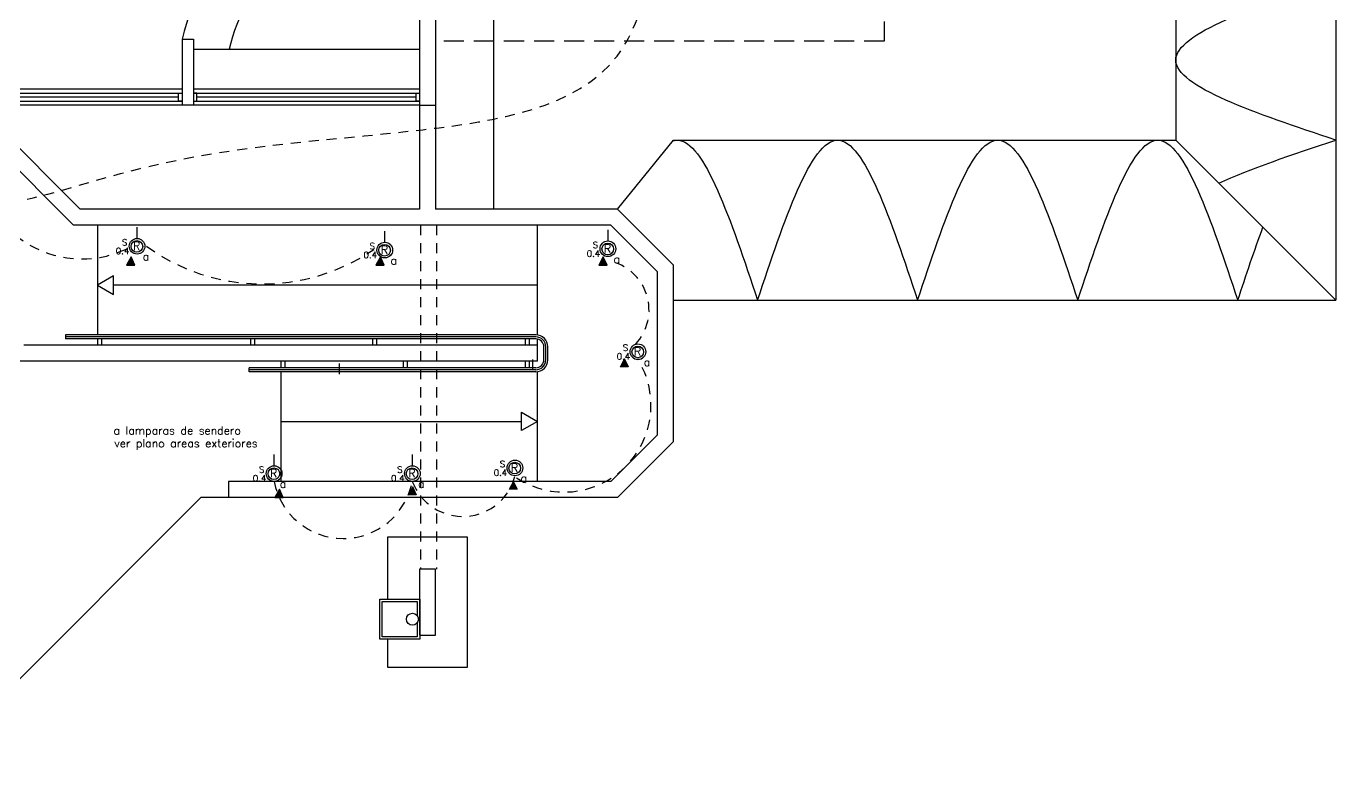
# Model space of a CAD drawing. Extents: x 638.8 to 694.4, y 623.5 to 665.5.
# Drawn here: x 677.99 to 694.35, y 623.53 to 632.93 of the extents above; entities that cross this region are included whole.
import ezdxf

# ---------------------------------------------------------------- set-up
doc = ezdxf.new("R2010")
doc.units = 0
doc.header["$LTSCALE"] = 0.5
doc.header["$MEASUREMENT"] = 0
doc.linetypes.add('DASHED2', pattern=[0.375, 0.25, -0.125])
doc.linetypes.add('HIDDEN', pattern=[0.375, 0.25, -0.125])
for name, color, linetype in [('ALUMBRADO', 3, 'CONTINUOUS'), ('escaleras', 1, 'CONTINUOUS'), ('METAL', 6, 'CONTINUOUS'), ('MUEBLES', 6, 'CONTINUOUS'), ('murosbajos', 1, 'CONTINUOUS'), ('paredes', 1, 'CONTINUOUS'), ('pisoplanta', 1, 'CONTINUOUS'), ('PROYECCIONES', 6, 'HIDDEN'), ('talud', 5, 'CONTINUOUS'), ('texturas', 6, 'CONTINUOUS'), ('tuberia_alumbrado', 3, 'DASHED2'), ('ventana', 6, 'CONTINUOUS'), ('ventanas', 6, 'CONTINUOUS')]:
    doc.layers.add(name, color=color, linetype=linetype)
doc.styles.add('romans', font='romans.shx')

msp = doc.modelspace()

# ---------------------------------------------------------------- linework, layer by layer
at = {"layer": 'ALUMBRADO', "linetype": 'Continuous'}
for p, q in [((679.376, 630.285), (679.376, 630.419)), ((682.471, 630.236), (682.471, 630.37)), ((685.259, 630.253), (685.259, 630.387)), ((681.904, 628.584), (681.904, 628.718)), ((684.319, 628.633), (684.319, 628.767)), ((681.088, 627.446), (681.088, 627.58)), ((682.815, 627.446), (682.815, 627.58))]:
    msp.add_line(p, q, dxfattribs=at)
at = {"layer": 'ALUMBRADO', "color": 1}
for p, q in [((679.299, 630.047), (679.242, 629.944)), ((679.346, 629.944), (679.299, 630.047)), ((682.414, 630.047), (682.357, 629.944)), ((682.461, 629.944), (682.414, 630.047)), ((685.199, 630.047), (685.142, 629.944)), ((685.246, 629.944), (685.199, 630.047)), ((679.242, 629.944), (679.346, 629.944)), ((682.357, 629.944), (682.461, 629.944)), ((685.142, 629.944), (685.246, 629.944)), ((685.465, 628.774), (685.408, 628.67)), ((685.512, 628.67), (685.465, 628.774)), ((682.817, 627.175), (682.76, 627.071)), ((682.864, 627.071), (682.817, 627.175)), ((684.078, 627.244), (684.021, 627.141)), ((684.125, 627.141), (684.078, 627.244)), ((681.152, 627.146), (681.096, 627.043)), ((681.096, 627.043), (681.2, 627.043)), ((681.2, 627.043), (681.152, 627.146))]:
    msp.add_line(p, q, dxfattribs=at)
at = {"layer": 'ALUMBRADO', "color": 6}
for p, q in [((680.776, 628.614), (680.776, 628.664)), ((681.176, 628.664), (681.176, 628.744)), ((681.226, 628.664), (681.226, 628.744)), ((684.226, 628.666), (684.226, 628.744)), ((684.276, 628.666), (684.276, 628.744))]:
    msp.add_line(p, q, dxfattribs=at)
at = {"layer": 'ALUMBRADO', "color": 1}
msp.add_lwpolyline([(678.88, 629.694), (679.079, 629.579), (679.079, 629.81)], close=True, dxfattribs=at)
at = {"layer": 'ALUMBRADO'}
for centre in [(679.374, 630.181), (682.469, 630.133), (685.256, 630.149), (685.632, 628.863), (684.095, 627.412), (681.086, 627.342), (682.813, 627.342)]:
    msp.add_circle(centre, 0.098, dxfattribs=at)
at = {"layer": 'ALUMBRADO', "color": 1, "linetype": 'Continuous'}
for centre in [(679.371, 630.179), (682.466, 630.131), (685.254, 630.147), (685.63, 628.861), (681.083, 627.34), (682.81, 627.34), (684.092, 627.41)]:
    msp.add_circle(centre, 0.073, dxfattribs=at)
at = {"layer": 'ALUMBRADO', "color": 1}
for points in [[(679.242, 629.944), (679.299, 630.047), (679.346, 629.944)], [(682.357, 629.944), (682.414, 630.047), (682.461, 629.944)], [(685.142, 629.944), (685.199, 630.047), (685.246, 629.944)], [(685.408, 628.67), (685.465, 628.774), (685.512, 628.67)], [(682.76, 627.071), (682.817, 627.175), (682.864, 627.071)], [(684.021, 627.141), (684.078, 627.244), (684.125, 627.141)], [(681.096, 627.043), (681.152, 627.146), (681.2, 627.043)]]:
    msp.add_solid(points, dxfattribs=at)
at = {"layer": 'escaleras'}
for p, q in [((678.88, 630.444), (678.88, 629.074)), ((684.376, 629.073), (684.376, 630.444)), ((684.376, 629.694), (679.079, 629.694)), ((684.376, 628.944), (684.376, 629.022)), ((681.176, 627.244), (681.176, 628.614)), ((684.376, 627.244), (684.376, 628.616)), ((681.176, 627.994), (684.176, 627.994))]:
    msp.add_line(p, q, dxfattribs=at)
at = {"layer": 'escaleras', "color": 6}
for p, q in [((684.356, 629.074), (678.48, 629.074)), ((678.48, 629.074), (678.48, 629.024)), ((684.356, 629.049), (678.48, 629.049)), ((684.356, 629.024), (678.48, 629.024)), ((678.88, 629.024), (678.88, 628.944)), ((678.93, 629.024), (678.93, 628.944)), ((680.791, 629.024), (680.791, 628.944)), ((680.841, 629.024), (680.841, 628.944)), ((684.226, 628.944), (684.226, 629.022)), ((684.276, 628.944), (684.276, 629.022))]:
    msp.add_line(p, q, dxfattribs=at)
at = {"layer": 'escaleras'}
msp.add_lwpolyline([(684.376, 627.994), (684.176, 627.879), (684.176, 628.11)], close=True, dxfattribs=at)
at = {"layer": 'METAL'}
msp.add_circle((682.813, 625.523), 0.075, dxfattribs=at)
at = {"layer": 'MUEBLES'}
msp.add_line((680.077, 632.644), (682.901, 632.644), dxfattribs=at)
for radius, start, end in [(2.999, 106.4649, 166.9946), (2.399, 106.6139, 166.7488)]:
    msp.add_arc((682.86, 632.094), radius, start, end, dxfattribs=at)
at = {"layer": 'murosbajos'}
for p, q in [((679.937, 632.144), (677.089, 632.144)), ((682.901, 632.144), (680.077, 632.144)), ((677.08, 631.944), (678.58, 630.444)), ((677.363, 631.944), (678.663, 630.644)), ((682.901, 631.944), (677.363, 631.944)), ((682.901, 631.944), (682.901, 630.644)), ((683.101, 631.944), (683.101, 630.644)), ((682.901, 630.644), (678.663, 630.644)), ((685.376, 630.644), (683.101, 630.644)), ((685.376, 630.644), (686.076, 629.944)), ((685.293, 630.444), (678.58, 630.444)), ((685.293, 630.444), (685.876, 629.862)), ((685.876, 627.827), (685.876, 629.862)), ((686.076, 627.744), (686.076, 629.944)), ((684.376, 628.944), (677.959, 628.944)), ((684.376, 628.744), (684.376, 628.944)), ((684.376, 628.744), (677.876, 628.744)), ((685.293, 627.244), (685.876, 627.827)), ((685.376, 627.044), (686.076, 627.744)), ((685.293, 627.244), (680.517, 627.244)), ((680.517, 627.244), (680.517, 627.044)), ((685.376, 627.044), (680.517, 627.044))]:
    msp.add_line(p, q, dxfattribs=at)
at = {"layer": 'murosbajos', "color": 6}
for p, q in [((682.316, 629.024), (682.316, 628.944)), ((682.316, 629.024), (682.316, 628.944)), ((682.366, 629.024), (682.366, 628.944)), ((684.456, 628.764), (684.456, 628.924)), ((684.481, 628.764), (684.481, 628.924)), ((684.506, 628.764), (684.506, 628.924)), ((684.356, 628.664), (680.776, 628.664)), ((682.701, 628.664), (682.701, 628.744)), ((682.701, 628.664), (682.701, 628.744)), ((682.751, 628.664), (682.751, 628.744)), ((684.356, 628.639), (680.776, 628.639)), ((684.356, 628.614), (680.776, 628.614))]:
    msp.add_line(p, q, dxfattribs=at)
for centre, radius, start, end in [((684.356, 628.924), 0.15, 0, 90), ((684.356, 628.924), 0.125, 0, 90), ((684.356, 628.924), 0.1, 0, 90), ((684.356, 628.764), 0.1, 270, 0), ((684.356, 628.764), 0.15, 270, 0), ((684.356, 628.764), 0.125, 270, 0)]:
    msp.add_arc(centre, radius, start, end, dxfattribs=at)
at = {"layer": 'paredes'}
for p, q in [((682.901, 634.594), (682.901, 631.944)), ((683.101, 634.594), (683.101, 631.944)), ((679.937, 632.769), (679.937, 631.944)), ((679.937, 632.769), (680.077, 632.769)), ((680.077, 632.769), (680.077, 631.944)), ((680.077, 631.944), (679.937, 631.944)), ((682.901, 631.944), (683.101, 631.944)), ((682.926, 631.944), (683.066, 631.944))]:
    msp.add_line(p, q, dxfattribs=at)
msp.add_lwpolyline([(682.901, 625.323), (683.101, 625.323), (683.101, 626.148), (682.901, 626.148)], close=True, dxfattribs=at)
at = {"layer": 'pisoplanta'}
for p in [(676.654, 623.53), (680.522, 627.044)]:
    msp.add_line(p, (680.169, 627.044), dxfattribs=at)
msp.add_lwpolyline([(682.501, 625.273), (682.501, 624.923), (683.501, 624.923), (683.501, 626.548), (682.501, 626.548), (682.501, 625.773)], dxfattribs=at)
at = {"layer": 'PROYECCIONES', "color": 1, "ltscale": 2}
for p, q in [((688.708, 654.365), (688.708, 632.744)), ((688.708, 632.744), (683.126, 632.744))]:
    msp.add_line(p, q, dxfattribs=at)
at = {"layer": 'PROYECCIONES'}
for p, q in [((682.916, 630.444), (682.916, 626.148)), ((683.116, 630.444), (683.116, 626.148))]:
    msp.add_line(p, q, dxfattribs=at)
at = {"layer": 'talud'}
for p, q in [((694.351, 656.64), (694.351, 629.507)), ((692.351, 654.64), (692.351, 631.507)), ((685.376, 630.644), (686.076, 631.507)), ((686.076, 631.507), (692.351, 631.507)), ((692.351, 631.507), (694.351, 629.507)), ((686.076, 629.507), (694.351, 629.507))]:
    msp.add_line(p, q, dxfattribs=at)
at = {"layer": 'texturas', "color": 1}
msp.add_line((683.826, 634.269), (683.826, 630.644), dxfattribs=at)
at = {"layer": 'texturas'}
for points in [[(694.351, 631.507), (692.351, 632.507), (694.351, 633.507)], [(687.126, 629.507), (688.126, 631.507), (689.126, 629.507)], [(689.126, 629.507), (690.126, 631.507), (691.126, 629.507)], [(691.126, 629.507), (692.126, 631.507), (693.126, 629.507)]]:
    msp.add_spline(points, degree=3, dxfattribs=at)
msp.add_open_spline([(686.076, 631.5), (686.092, 631.504), (686.442, 631.557), (686.792, 630.507), (687.126, 629.507)], degree=3, knots=[2.124265, 2.124265, 2.124265, 2.124265, 2.236068, 4.472136, 4.472136, 4.472136, 4.472136], dxfattribs=at)
for points in [[(692.89, 630.968), (693.272, 631.147), (693.811, 631.327), (694.351, 631.507)], [(693.126, 629.507), (693.23, 629.821), (693.335, 630.135), (693.44, 630.418)]]:
    msp.add_open_spline(points, degree=3, dxfattribs=at)
at = {"layer": 'tuberia_alumbrado'}
for centre, radius, start, end in [((678.683, 631.321), 1.299, 180.4663, 298.6388), ((680.94, 632.179), 2.469, 234.0291, 304.2619), ((685.144, 629.385), 0.626, 316.7283, 78.3515), ((684.711, 628.195), 1.084, 236.5556, 31.775), ((681.949, 627.411), 0.88, 190.9176, 349.0824), ((683.443, 627.478), 0.672, 200.3035, 347.5547)]:
    msp.add_arc(centre, radius, start, end, dxfattribs=at)
msp.add_spline([(675.817, 631.463), (676.431, 630.863), (679.167, 631.09), (682.943, 631.637), (685.371, 632.557), (685.811, 633.57)], degree=3, dxfattribs=at)
at = {"layer": 'ventana'}
for p, q in [((677.089, 632.094), (679.937, 632.094)), ((680.077, 632.094), (682.901, 632.094)), ((677.089, 631.994), (679.937, 631.994)), ((680.077, 631.994), (682.901, 631.994))]:
    msp.add_line(p, q, dxfattribs=at)
at = {"layer": 'ventana', "color": 6}
for p, q in [((679.893, 632.044), (677.133, 632.044)), ((682.86, 632.044), (680.121, 632.044))]:
    msp.add_line(p, q, dxfattribs=at)
at = {"layer": 'ventanas'}
for points in [[(679.893, 631.994), (679.893, 632.094), (679.937, 632.094), (679.937, 631.994)], [(680.121, 631.994), (680.121, 632.094), (680.077, 632.094), (680.077, 631.994)], [(682.86, 631.994), (682.86, 632.094), (682.904, 632.094), (682.904, 631.994)]]:
    msp.add_lwpolyline(points, close=True, dxfattribs=at)
at = {"layer": 'ventanas', "color": 6}
msp.add_lwpolyline([(682.905, 625.773), (682.905, 625.273), (682.405, 625.273), (682.405, 625.773)], close=True, dxfattribs=at)
msp.add_lwpolyline([(682.875, 625.479), (682.875, 625.303), (682.435, 625.303), (682.435, 625.743), (682.875, 625.743), (682.875, 625.566)], dxfattribs=at)

# ---------------------------------------------------------------- texts
at = {"layer": 'ALUMBRADO', "color": 1, "style": 'romans'}
for s, height, p in [('0.4', 0.0789, (679.108, 630.083)), ('S', 0.0789, (679.184, 630.191)), ('R', 0.102, (679.322, 630.134)), ('S', 0.0789, (682.279, 630.143)), ('R', 0.102, (682.418, 630.085)), ('0.4', 0.0789, (684.991, 630.05)), ('S', 0.0789, (685.066, 630.159)), ('R', 0.102, (685.205, 630.101)), ('a', 0.102, (679.444, 630.002)), ('0.4', 0.0789, (682.203, 630.034)), ('a', 0.102, (682.54, 629.953)), ('a', 0.102, (685.327, 629.969)), ('0.4', 0.0789, (685.366, 628.765)), ('S', 0.0789, (685.442, 628.874)), ('R', 0.102, (685.581, 628.816)), ('a', 0.102, (685.703, 628.684)), ('a lamparas de sendero', 0.1, (679.08, 627.829)), ('ver plano areas exteriores', 0.1, (679.089, 627.67)), ('S', 0.0789, (683.905, 627.422)), ('S', 0.0789, (680.896, 627.353)), ('R', 0.102, (681.034, 627.295)), ('S', 0.0789, (682.623, 627.353)), ('R', 0.102, (682.762, 627.295)), ('0.4', 0.0789, (683.829, 627.313)), ('R', 0.102, (684.043, 627.364)), ('0.4', 0.0789, (680.82, 627.244)), ('a', 0.102, (681.156, 627.163)), ('0.4', 0.0789, (682.547, 627.244)), ('a', 0.102, (682.884, 627.163)), ('a', 0.102, (684.165, 627.232))]:
    msp.add_text(s, height=height, dxfattribs=at).set_placement(p)

doc.saveas('drawing.dxf')
